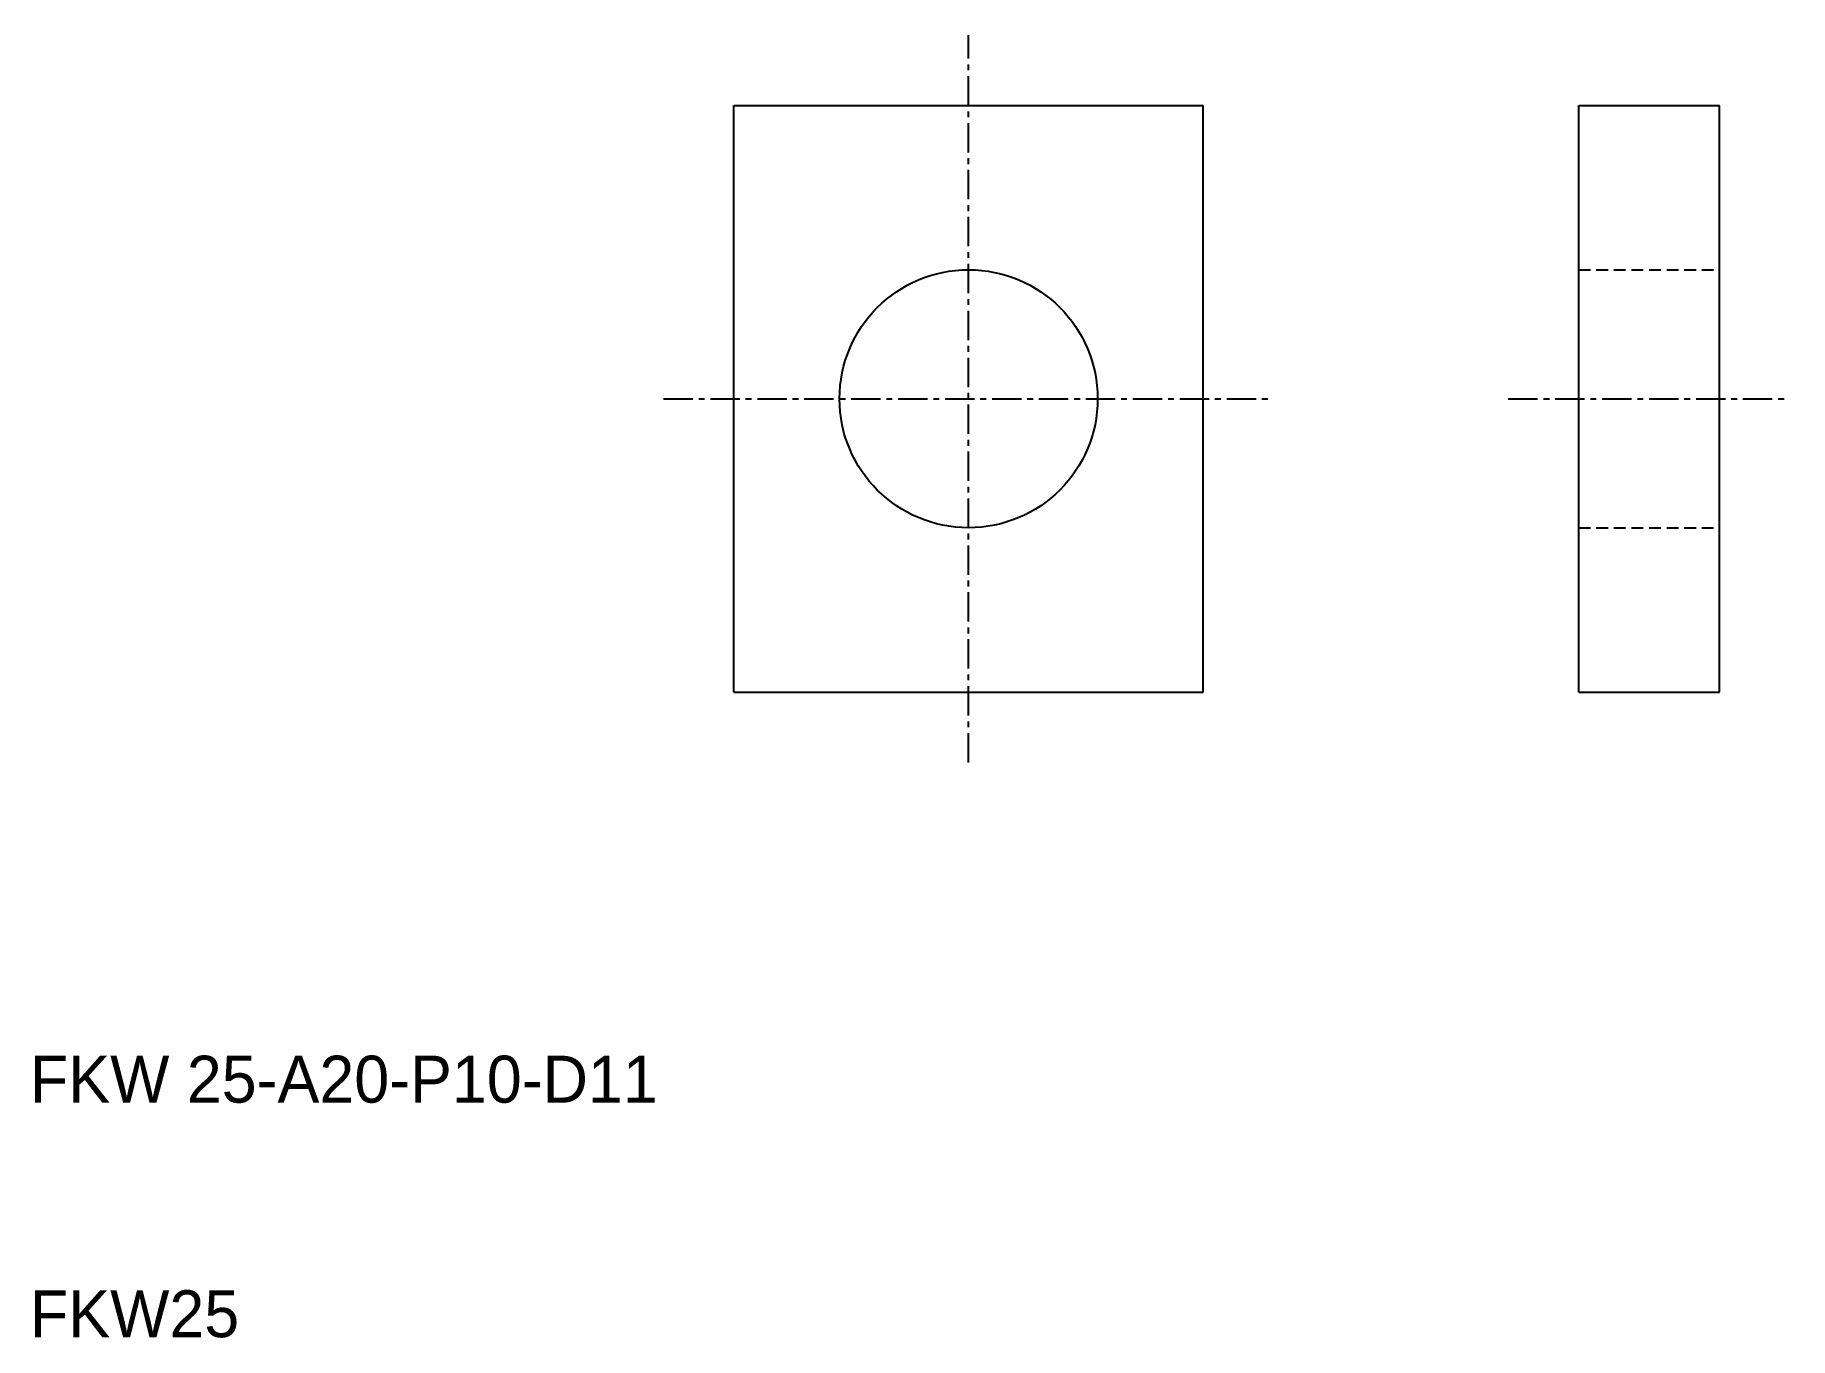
# Model space of a CAD drawing. Extents: x 10.2 to 85, y 10 to 65.5.
import ezdxf

# ---------------------------------------------------------------- set-up
doc = ezdxf.new("R2010")
doc.units = 0
doc.linetypes.add('CENTER', pattern=[2, 1.25, -0.25, 0.25, -0.25])
doc.linetypes.add('DASHED', pattern=[0.75, 0.5, -0.25])
doc.layers.get('0').update_dxf_attribs({"linetype": 'CONTINUOUS'})
doc.layers.add('CENTER', color=1, linetype='CENTER')

msp = doc.modelspace()

# ---------------------------------------------------------------- linework, layer by layer
at = {"color": 7, "linetype": 'CONTINUOUS'}
for p, q in [((40, 37.5), (40, 62.5)), ((40, 62.5), (60, 62.5)), ((60, 37.5), (60, 62.5)), ((76, 62.5), (82, 62.5)), ((76, 37.5), (76, 62.5)), ((82, 37.5), (82, 62.5)), ((40, 37.5), (60, 37.5)), ((76, 37.5), (82, 37.5))]:
    msp.add_line(p, q, dxfattribs=at)
at = {"color": 3, "linetype": 'DASHED'}
for p, q in [((76, 55.5), (82, 55.5)), ((76, 44.5), (82, 44.5))]:
    msp.add_line(p, q, dxfattribs=at)
at = {"color": 7, "linetype": 'CONTINUOUS'}
msp.add_circle((50, 50), 5.5, dxfattribs=at)
at = {"layer": 'CENTER', "color": 1, "linetype": 'CENTER'}
for p, q in [((50, 34.5), (50, 65.5)), ((37, 50), (63, 50)), ((73, 50), (85, 50))]:
    msp.add_line(p, q, dxfattribs=at)

# ---------------------------------------------------------------- texts
at = {"color": 7, "linetype": 'CONTINUOUS'}
for s, p in [('FKW 25-A20-P10-D11', (10, 20)), ('FKW25', (10, 10))]:
    msp.add_text(s, height=2, dxfattribs=at).set_placement(p)

doc.saveas('drawing.dxf')
